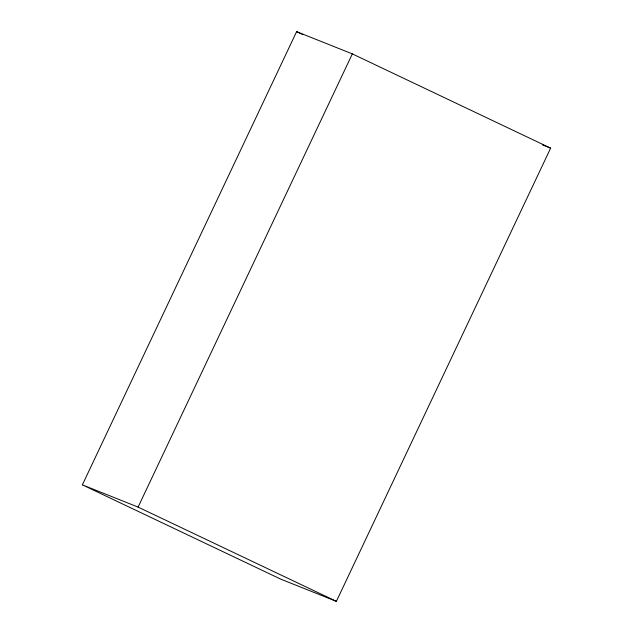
<?xml version="1.0" encoding="UTF-8"?>
<svg xmlns="http://www.w3.org/2000/svg" width="633" height="633" viewBox="0 0 633 633"><rect width="100%" height="100%" fill="white"/><g stroke="black" fill="none" stroke-linecap="round" stroke-linejoin="round"><path stroke-width="0.95" d="M82.369 484.854L296.616 31.65L352.344 53.892L550.631 148.146L336.384 601.35L280.656 579.108L82.369 484.854L138.089 507.096L336.384 601.35M138.089 507.096L352.344 53.892M542.41 144.862L550.631 148.146M296.616 31.65L302.875 34.625"/></g></svg>
